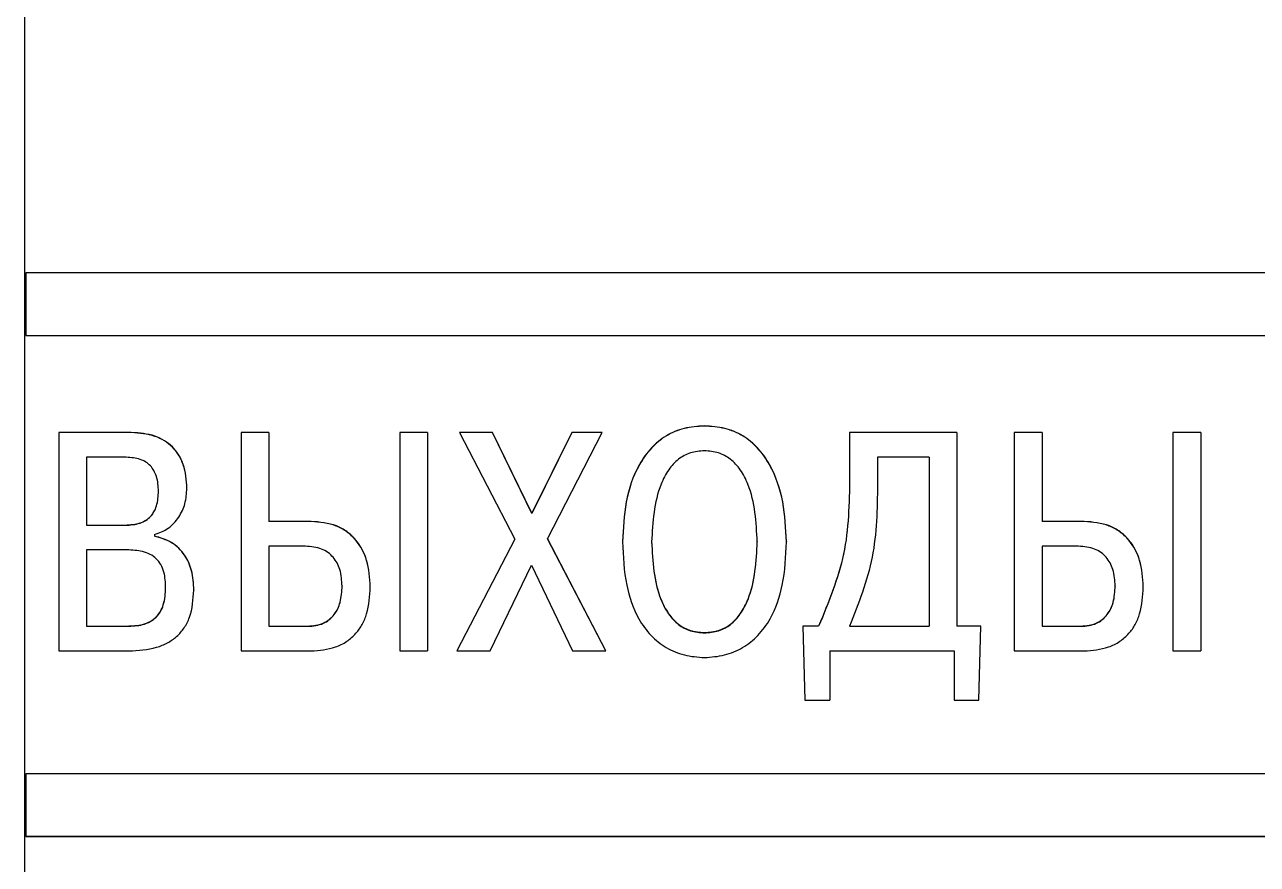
# Model space of a CAD drawing. Header units: millimetres. Extents: x 3520 to 8864, y 403 to 1747.
# Drawn here: x 5632.184 to 5633.362, y 871.627 to 872.429 of the extents above; entities that cross this region are included whole.
import ezdxf

# ---------------------------------------------------------------- set-up
doc = ezdxf.new("R2010")
doc.units = ezdxf.units.MM
doc.layers.add('text', color=250, linetype='Continuous')

msp = doc.modelspace()

# ---------------------------------------------------------------- linework, layer by layer
at = {"layer": 'text', "color": 0, "linetype": 'Continuous'}
for p, q in [((5632.1839, 870.5714, 1518.358), (5632.1839, 875.254, 1518.358)), ((5633.3851, 872.1918, 1518.358), (5632.1851, 872.1918, 1518.358)), ((5632.1851, 872.1918, 1518.358), (5632.1851, 872.1319, 1518.358)), ((5632.1851, 872.132, 1518.358), (5633.3851, 872.132, 1518.358)), ((5632.1851, 872.1319, 1518.358), (5633.3851, 872.1319, 1518.358)), ((5632.8334, 872.0455, 1518.358), (5632.8334, 872.0454, 1518.358)), ((5632.2858, 872.0393, 1518.358), (5632.2165, 872.0393, 1518.358)), ((5632.2165, 872.0393, 1518.358), (5632.2165, 872.0391, 1518.358)), ((5632.2858, 872.0391, 1518.358), (5632.2165, 872.0391, 1518.358)), ((5632.2165, 872.0391, 1518.358), (5632.2165, 871.8305, 1518.358)), ((5632.2858, 872.0393, 1518.358), (5632.2858, 872.0391, 1518.358)), ((5632.4173, 872.0393, 1518.358), (5632.3907, 872.0393, 1518.358)), ((5632.3907, 872.0391, 1518.358), (5632.3907, 872.0393, 1518.358)), ((5632.3907, 872.0391, 1518.358), (5632.3907, 871.8305, 1518.358)), ((5632.4173, 872.0391, 1518.358), (5632.3907, 872.0391, 1518.358)), ((5632.4173, 872.0391, 1518.358), (5632.4173, 872.0393, 1518.358)), ((5632.4173, 872.0391, 1518.358), (5632.4173, 871.9542, 1518.358)), ((5632.5689, 872.0393, 1518.358), (5632.5423, 872.0393, 1518.358)), ((5632.5423, 872.0393, 1518.358), (5632.5423, 872.0391, 1518.358)), ((5632.5689, 872.0391, 1518.358), (5632.5423, 872.0391, 1518.358)), ((5632.5423, 872.0391, 1518.358), (5632.5423, 871.8305, 1518.358)), ((5632.5689, 872.0393, 1518.358), (5632.5689, 872.0391, 1518.358)), ((5632.5689, 872.0391, 1518.358), (5632.5689, 871.8305, 1518.358)), ((5632.6308, 872.0393, 1518.358), (5632.5994, 872.0393, 1518.358)), ((5632.5994, 872.0393, 1518.358), (5632.5994, 872.0391, 1518.358)), ((5632.6308, 872.0391, 1518.358), (5632.5994, 872.0391, 1518.358)), ((5632.5994, 872.0391, 1518.358), (5632.6523, 871.9372, 1518.358)), ((5632.6685, 871.9621, 1518.358), (5632.6308, 872.0393, 1518.358)), ((5632.6308, 872.0393, 1518.358), (5632.6308, 872.0391, 1518.358)), ((5632.6685, 871.9619, 1518.358), (5632.6308, 872.0391, 1518.358)), ((5632.7067, 872.0393, 1518.358), (5632.6685, 871.9621, 1518.358)), ((5632.7067, 872.0391, 1518.358), (5632.6685, 871.9619, 1518.358)), ((5632.6834, 871.9378, 1518.358), (5632.7357, 872.0391, 1518.358)), ((5632.7357, 872.0393, 1518.358), (5632.7067, 872.0393, 1518.358)), ((5632.7067, 872.0393, 1518.358), (5632.7067, 872.0391, 1518.358)), ((5632.7357, 872.0391, 1518.358), (5632.7067, 872.0391, 1518.358)), ((5632.7357, 872.0393, 1518.358), (5632.7357, 872.0391, 1518.358)), ((5633.0745, 872.0393, 1518.358), (5632.9721, 872.0393, 1518.358)), ((5632.9721, 872.0393, 1518.358), (5632.9721, 872.0391, 1518.358)), ((5633.0745, 872.0391, 1518.358), (5632.9721, 872.0391, 1518.358)), ((5632.9721, 872.0391, 1518.358), (5632.9721, 871.9962, 1518.358)), ((5633.0745, 872.0393, 1518.358), (5633.0745, 872.0391, 1518.358)), ((5633.0745, 872.0391, 1518.358), (5633.0745, 871.8541, 1518.358)), ((5633.1559, 872.0393, 1518.358), (5633.1293, 872.0393, 1518.358)), ((5633.1293, 872.0391, 1518.358), (5633.1293, 872.0393, 1518.358)), ((5633.1559, 872.0391, 1518.358), (5633.1293, 872.0391, 1518.358)), ((5633.1293, 872.0391, 1518.358), (5633.1293, 871.8305, 1518.358)), ((5633.1559, 872.0391, 1518.358), (5633.1559, 872.0393, 1518.358)), ((5633.1559, 872.0391, 1518.358), (5633.1559, 871.9542, 1518.358)), ((5633.3075, 872.0393, 1518.358), (5633.2809, 872.0393, 1518.358)), ((5633.2809, 872.0393, 1518.358), (5633.2809, 872.0391, 1518.358)), ((5633.3075, 872.0391, 1518.358), (5633.2809, 872.0391, 1518.358)), ((5633.2809, 872.0391, 1518.358), (5633.2809, 871.8305, 1518.358)), ((5633.3075, 872.0393, 1518.358), (5633.3075, 872.0391, 1518.358)), ((5633.3075, 872.0391, 1518.358), (5633.3075, 871.8305, 1518.358)), ((5632.281, 872.0156, 1518.358), (5632.2431, 872.0156, 1518.358)), ((5632.2431, 872.0156, 1518.358), (5632.2431, 871.9506, 1518.358)), ((5632.9987, 872.0156, 1518.358), (5632.9987, 871.9896, 1518.358)), ((5633.048, 872.0156, 1518.358), (5632.9987, 872.0156, 1518.358)), ((5633.048, 872.0156, 1518.358), (5633.048, 871.8541, 1518.358)), ((5632.3118, 871.9832, 1518.358), (5632.3118, 871.9831, 1518.358)), ((5632.3389, 871.9862, 1518.358), (5632.3389, 871.9861, 1518.358)), ((5632.6685, 871.9621, 1518.358), (5632.6685, 871.9619, 1518.358)), ((5632.2431, 871.9508, 1518.358), (5632.2801, 871.9508, 1518.358)), ((5632.2431, 871.9506, 1518.358), (5632.2801, 871.9506, 1518.358)), ((5632.2801, 871.9508, 1518.358), (5632.2801, 871.9506, 1518.358)), ((5632.4576, 871.9543, 1518.358), (5632.4173, 871.9543, 1518.358)), ((5632.4576, 871.9542, 1518.358), (5632.4173, 871.9542, 1518.358)), ((5632.4576, 871.9542, 1518.358), (5632.4576, 871.9543, 1518.358)), ((5633.1962, 871.9543, 1518.358), (5633.1559, 871.9543, 1518.358)), ((5633.1962, 871.9542, 1518.358), (5633.1559, 871.9542, 1518.358)), ((5633.1962, 871.9542, 1518.358), (5633.1962, 871.9543, 1518.358)), ((5632.3079, 871.9417, 1518.358), (5632.3079, 871.9402, 1518.358)), ((5632.6523, 871.9374, 1518.358), (5632.5967, 871.8307, 1518.358)), ((5632.6523, 871.9372, 1518.358), (5632.5967, 871.8305, 1518.358)), ((5632.7392, 871.8307, 1518.358), (5632.6834, 871.938, 1518.358)), ((5632.7392, 871.8305, 1518.358), (5632.6834, 871.9378, 1518.358)), ((5632.7552, 871.935, 1518.358), (5632.7552, 871.9348, 1518.358)), ((5632.7829, 871.935, 1518.358), (5632.7829, 871.9348, 1518.358)), ((5632.8839, 871.935, 1518.358), (5632.8839, 871.9348, 1518.358)), ((5632.9117, 871.935, 1518.358), (5632.9117, 871.9348, 1518.358)), ((5632.2816, 871.9271, 1518.358), (5632.2431, 871.9271, 1518.358)), ((5632.2431, 871.9271, 1518.358), (5632.2431, 871.8541, 1518.358)), ((5632.4522, 871.9306, 1518.358), (5632.4173, 871.9306, 1518.358)), ((5632.4173, 871.9306, 1518.358), (5632.4173, 871.8541, 1518.358)), ((5633.1908, 871.9306, 1518.358), (5633.1559, 871.9306, 1518.358)), ((5633.1559, 871.9306, 1518.358), (5633.1559, 871.8541, 1518.358)), ((5632.6287, 871.8305, 1518.358), (5632.6682, 871.9125, 1518.358)), ((5632.6682, 871.9125, 1518.358), (5632.7073, 871.8305, 1518.358)), ((5632.3455, 871.8888, 1518.358), (5632.3455, 871.8886, 1518.358)), ((5632.4872, 871.8927, 1518.358), (5632.4872, 871.8925, 1518.358)), ((5632.5141, 871.8916, 1518.358), (5632.5141, 871.8918, 1518.358)), ((5633.2258, 871.8927, 1518.358), (5633.2258, 871.8925, 1518.358)), ((5633.2526, 871.8916, 1518.358), (5633.2526, 871.8918, 1518.358)), ((5632.2431, 871.8543, 1518.358), (5632.2816, 871.8543, 1518.358)), ((5632.2431, 871.8541, 1518.358), (5632.2816, 871.8541, 1518.358)), ((5632.2816, 871.8543, 1518.358), (5632.2816, 871.8541, 1518.358)), ((5632.4173, 871.8543, 1518.358), (5632.4543, 871.8543, 1518.358)), ((5632.4173, 871.8541, 1518.358), (5632.4543, 871.8541, 1518.358)), ((5632.4543, 871.8543, 1518.358), (5632.4543, 871.8541, 1518.358)), ((5632.9425, 871.8543, 1518.358), (5632.9275, 871.8543, 1518.358)), ((5632.9275, 871.8543, 1518.358), (5632.9275, 871.8541, 1518.358)), ((5632.9275, 871.8541, 1518.358), (5632.9293, 871.7835, 1518.358)), ((5632.9425, 871.8541, 1518.358), (5632.9275, 871.8541, 1518.358)), ((5632.9425, 871.8543, 1518.358), (5632.9425, 871.8541, 1518.358)), ((5632.9721, 871.8543, 1518.358), (5633.048, 871.8543, 1518.358)), ((5632.9721, 871.8541, 1518.358), (5633.048, 871.8541, 1518.358)), ((5633.0975, 871.8543, 1518.358), (5633.0745, 871.8543, 1518.358)), ((5633.0975, 871.8541, 1518.358), (5633.0745, 871.8541, 1518.358)), ((5633.0957, 871.7835, 1518.358), (5633.0975, 871.8541, 1518.358)), ((5633.0975, 871.8543, 1518.358), (5633.0975, 871.8541, 1518.358)), ((5633.1559, 871.8543, 1518.358), (5633.1929, 871.8543, 1518.358)), ((5633.1559, 871.8541, 1518.358), (5633.1929, 871.8541, 1518.358)), ((5633.1929, 871.8543, 1518.358), (5633.1929, 871.8541, 1518.358)), ((5632.8334, 871.848, 1518.358), (5632.8334, 871.8478, 1518.358)), ((5632.2165, 871.8305, 1518.358), (5632.2834, 871.8305, 1518.358)), ((5632.3907, 871.8305, 1518.358), (5632.4576, 871.8305, 1518.358)), ((5632.5423, 871.8305, 1518.358), (5632.5689, 871.8305, 1518.358)), ((5632.5967, 871.8307, 1518.358), (5632.5967, 871.8305, 1518.358)), ((5632.5967, 871.8305, 1518.358), (5632.6287, 871.8305, 1518.358)), ((5632.7073, 871.8305, 1518.358), (5632.7392, 871.8305, 1518.358)), ((5632.7392, 871.8307, 1518.358), (5632.7392, 871.8305, 1518.358)), ((5632.9533, 871.8305, 1518.358), (5633.0719, 871.8305, 1518.358)), ((5632.9533, 871.8305, 1518.358), (5632.9533, 871.7835, 1518.358)), ((5633.0719, 871.8305, 1518.358), (5633.0719, 871.7835, 1518.358)), ((5633.1293, 871.8305, 1518.358), (5633.1962, 871.8305, 1518.358)), ((5633.2809, 871.8305, 1518.358), (5633.3075, 871.8305, 1518.358)), ((5632.9293, 871.7835, 1518.358), (5632.9533, 871.7835, 1518.358)), ((5633.0719, 871.7835, 1518.358), (5633.0957, 871.7835, 1518.358)), ((5633.845, 871.7131, 1518.358), (5632.1851, 871.7131, 1518.358)), ((5632.1851, 871.7131, 1518.358), (5632.1851, 871.6533, 1518.358)), ((5632.1851, 871.6534, 1518.358), (5634.0307, 871.6534, 1518.358)), ((5632.1851, 871.6533, 1518.358), (5634.0307, 871.6533, 1518.358))]:
    msp.add_line(p, q, dxfattribs=at)
for points, knots in [([(5632.8334, 872.0455, 1518.358), (5632.8268, 872.0451, 1518.358), (5632.8141, 872.0443, 1518.358), (5632.7965, 872.0368, 1518.358), (5632.7818, 872.0248, 1518.358), (5632.7671, 872.0039, 1518.358), (5632.7569, 871.973, 1518.358), (5632.7557, 871.9477, 1518.358), (5632.7552, 871.935, 1518.358)], [0, 0, 0, 0, 0.129366, 0.249925, 0.370585, 0.499952, 0.74967, 1, 1, 1, 1]), ([(5632.8334, 872.0454, 1518.358), (5632.8268, 872.045, 1518.358), (5632.8141, 872.0441, 1518.358), (5632.7965, 872.0367, 1518.358), (5632.7818, 872.0246, 1518.358), (5632.7671, 872.0037, 1518.358), (5632.7569, 871.9728, 1518.358), (5632.7557, 871.9475, 1518.358), (5632.7552, 871.9348, 1518.358)], [0, 0, 0, 0, 0.129158, 0.24991, 0.370526, 0.499928, 0.749657, 1, 1, 1, 1]), ([(5632.9117, 871.935, 1518.358), (5632.9111, 871.9477, 1518.358), (5632.9099, 871.973, 1518.358), (5632.8997, 872.0039, 1518.358), (5632.8851, 872.0248, 1518.358), (5632.8703, 872.0368, 1518.358), (5632.8527, 872.0443, 1518.358), (5632.84, 872.0451, 1518.358), (5632.8334, 872.0455, 1518.358)], [0, 0, 0, 0, 0.250372, 0.500096, 0.629537, 0.750005, 0.870914, 1, 1, 1, 1]), ([(5632.9117, 871.9348, 1518.358), (5632.9111, 871.9475, 1518.358), (5632.9099, 871.9728, 1518.358), (5632.8997, 872.0037, 1518.358), (5632.8851, 872.0246, 1518.358), (5632.8704, 872.0367, 1518.358), (5632.8527, 872.0441, 1518.358), (5632.84, 872.045, 1518.358), (5632.8334, 872.0454, 1518.358)], [0, 0, 0, 0, 0.250342, 0.50007, 0.629371, 0.750086, 0.870785, 1, 1, 1, 1]), ([(5632.3389, 871.9862, 1518.358), (5632.3384, 871.9939, 1518.358), (5632.3376, 872.0049, 1518.358), (5632.3314, 872.0179, 1518.358), (5632.3253, 872.0257, 1518.358), (5632.3175, 872.0318, 1518.358), (5632.3046, 872.038, 1518.358), (5632.2935, 872.0387, 1518.358), (5632.2858, 872.0393, 1518.358)], [0, 0, 0, 0, 0.26731, 0.385919, 0.500024, 0.613954, 0.731824, 1, 1, 1, 1]), ([(5632.3389, 871.9861, 1518.358), (5632.3384, 871.9937, 1518.358), (5632.3377, 872.0047, 1518.358), (5632.3315, 872.0177, 1518.358), (5632.3253, 872.0255, 1518.358), (5632.3175, 872.0316, 1518.358), (5632.3046, 872.0378, 1518.358), (5632.2935, 872.0386, 1518.358), (5632.2858, 872.0391, 1518.358)], [0, 0, 0, 0, 0.26715, 0.385442, 0.500124, 0.613944, 0.731883, 1, 1, 1, 1]), ([(5632.8334, 872.0218, 1518.358), (5632.8289, 872.0214, 1518.358), (5632.82, 872.0207, 1518.358), (5632.808, 872.0141, 1518.358), (5632.7984, 872.0035, 1518.358), (5632.7853, 871.9779, 1518.358), (5632.784, 871.9537, 1518.358), (5632.7829, 871.9348, 1518.358)], [0, 0, 0, 0, 0.120938, 0.236196, 0.358993, 0.500454, 1, 1, 1, 1]), ([(5632.8839, 871.9348, 1518.358), (5632.8828, 871.9537, 1518.358), (5632.8815, 871.9779, 1518.358), (5632.8685, 872.0035, 1518.358), (5632.8588, 872.0141, 1518.358), (5632.8468, 872.0207, 1518.358), (5632.8379, 872.0214, 1518.358), (5632.8334, 872.0218, 1518.358)], [0, 0, 0, 0, 0.499446, 0.641005, 0.763843, 0.879091, 1, 1, 1, 1]), ([(5632.3118, 871.9831, 1518.358), (5632.3115, 871.9879, 1518.358), (5632.3111, 871.9947, 1518.358), (5632.3076, 872.0028, 1518.358), (5632.3042, 872.0075, 1518.358), (5632.2997, 872.0112, 1518.358), (5632.2921, 872.0148, 1518.358), (5632.2856, 872.0153, 1518.358), (5632.281, 872.0156, 1518.358)], [0, 0, 0, 0, 0.279964, 0.39887, 0.509973, 0.619597, 0.734336, 1, 1, 1, 1]), ([(5632.9721, 871.9964, 1518.358), (5632.9717, 871.9717, 1518.358), (5632.9708, 871.9225, 1518.358), (5632.9519, 871.877, 1518.358), (5632.9425, 871.8543, 1518.358)], [0, 0, 0, 0, 0.500758, 1, 1, 1, 1]), ([(5632.9721, 871.9962, 1518.358), (5632.9717, 871.9715, 1518.358), (5632.9708, 871.9223, 1518.358), (5632.9519, 871.8768, 1518.358), (5632.9425, 871.8541, 1518.358)], [0, 0, 0, 0, 0.500761, 1, 1, 1, 1]), ([(5632.2801, 871.9508, 1518.358), (5632.2849, 871.9511, 1518.358), (5632.2917, 871.9515, 1518.358), (5632.2997, 871.9552, 1518.358), (5632.3043, 871.9588, 1518.358), (5632.3077, 871.9636, 1518.358), (5632.3111, 871.9716, 1518.358), (5632.3115, 871.9784, 1518.358), (5632.3118, 871.9832, 1518.358)], [0, 0, 0, 0, 0.274129, 0.390506, 0.500129, 0.608191, 0.724448, 1, 1, 1, 1]), ([(5632.2801, 871.9506, 1518.358), (5632.2849, 871.9509, 1518.358), (5632.2917, 871.9513, 1518.358), (5632.2997, 871.955, 1518.358), (5632.3043, 871.9587, 1518.358), (5632.3077, 871.9634, 1518.358), (5632.3111, 871.9714, 1518.358), (5632.3115, 871.9783, 1518.358), (5632.3118, 871.9831, 1518.358)], [0, 0, 0, 0, 0.274125, 0.390499, 0.500129, 0.608191, 0.724447, 1, 1, 1, 1]), ([(5632.3079, 871.9417, 1518.358), (5632.3125, 871.9434, 1518.358), (5632.3217, 871.9467, 1518.358), (5632.3316, 871.9579, 1518.358), (5632.3379, 871.9713, 1518.358), (5632.3386, 871.981, 1518.358), (5632.3389, 871.9861, 1518.358)], [0, 0, 0, 0, 0.249892, 0.499363, 0.742102, 1, 1, 1, 1]), ([(5632.9987, 871.9896, 1518.358), (5632.9984, 871.9662, 1518.358), (5632.9977, 871.9194, 1518.358), (5632.9806, 871.8758, 1518.358), (5632.9721, 871.8541, 1518.358)], [0, 0, 0, 0, 0.5008649, 1, 1, 1, 1]), ([(5632.5141, 871.8918, 1518.358), (5632.5135, 871.9004, 1518.358), (5632.5126, 871.9163, 1518.358), (5632.5032, 871.9344, 1518.358), (5632.4922, 871.9447, 1518.358), (5632.4781, 871.9526, 1518.358), (5632.4659, 871.9536, 1518.358), (5632.4576, 871.9543, 1518.358)], [0, 0, 0, 0, 0.269461, 0.49987, 0.620692, 0.74238, 1, 1, 1, 1]), ([(5632.5141, 871.8916, 1518.358), (5632.5135, 871.9002, 1518.358), (5632.5126, 871.9161, 1518.358), (5632.5031, 871.9344, 1518.358), (5632.492, 871.9447, 1518.358), (5632.4779, 871.9525, 1518.358), (5632.4658, 871.9535, 1518.358), (5632.4576, 871.9542, 1518.358)], [0, 0, 0, 0, 0.269413, 0.499914, 0.62498, 0.744912, 1, 1, 1, 1]), ([(5633.2526, 871.8918, 1518.358), (5633.2521, 871.9004, 1518.358), (5633.2512, 871.9163, 1518.358), (5633.2418, 871.9344, 1518.358), (5633.2307, 871.9447, 1518.358), (5633.2167, 871.9526, 1518.358), (5633.2045, 871.9536, 1518.358), (5633.1962, 871.9543, 1518.358)], [0, 0, 0, 0, 0.269403, 0.499869, 0.620721, 0.742417, 1, 1, 1, 1]), ([(5633.2526, 871.8916, 1518.358), (5633.2521, 871.9002, 1518.358), (5633.2512, 871.9161, 1518.358), (5633.2417, 871.9344, 1518.358), (5633.2306, 871.9447, 1518.358), (5633.2164, 871.9525, 1518.358), (5633.2044, 871.9535, 1518.358), (5633.1962, 871.9542, 1518.358)], [0, 0, 0, 0, 0.269356, 0.499913, 0.624985, 0.744942, 1, 1, 1, 1]), ([(5632.3455, 871.8888, 1518.358), (5632.3452, 871.895, 1518.358), (5632.3445, 871.9067, 1518.358), (5632.3385, 871.9204, 1518.358), (5632.3313, 871.929, 1518.358), (5632.322, 871.9363, 1518.358), (5632.3135, 871.9387, 1518.358), (5632.3079, 871.9403, 1518.358)], [0, 0, 0, 0, 0.267608, 0.500027, 0.62521, 0.750538, 1, 1, 1, 1]), ([(5632.3455, 871.8886, 1518.358), (5632.3452, 871.8949, 1518.358), (5632.3445, 871.9065, 1518.358), (5632.3385, 871.9202, 1518.358), (5632.3313, 871.9288, 1518.358), (5632.322, 871.9361, 1518.358), (5632.3135, 871.9386, 1518.358), (5632.3079, 871.9402, 1518.358)], [0, 0, 0, 0, 0.267538, 0.500053, 0.625148, 0.75056, 1, 1, 1, 1]), ([(5632.7552, 871.9348, 1518.358), (5632.7557, 871.9209, 1518.358), (5632.7568, 871.8955, 1518.358), (5632.7673, 871.8648, 1518.358), (5632.7815, 871.845, 1518.358), (5632.7965, 871.8331, 1518.358), (5632.8142, 871.8256, 1518.358), (5632.8269, 871.8247, 1518.358), (5632.8334, 871.8242, 1518.358)], [0, 0, 0, 0, 0.274406, 0.500045, 0.628022, 0.750029, 0.872827, 1, 1, 1, 1]), ([(5632.7829, 871.935, 1518.358), (5632.7839, 871.9161, 1518.358), (5632.7852, 871.8919, 1518.358), (5632.7982, 871.8663, 1518.358), (5632.8079, 871.8557, 1518.358), (5632.82, 871.8491, 1518.358), (5632.8289, 871.8484, 1518.358), (5632.8334, 871.848, 1518.358)], [0, 0, 0, 0, 0.499445, 0.640421, 0.762992, 0.878426, 1, 1, 1, 1]), ([(5632.7829, 871.9348, 1518.358), (5632.7839, 871.9159, 1518.358), (5632.7852, 871.8917, 1518.358), (5632.7982, 871.8661, 1518.358), (5632.8079, 871.8555, 1518.358), (5632.82, 871.8489, 1518.358), (5632.8289, 871.8482, 1518.358), (5632.8334, 871.8478, 1518.358)], [0, 0, 0, 0, 0.49947, 0.6404466, 0.7630116, 0.8784413, 1, 1, 1, 1]), ([(5632.8334, 871.848, 1518.358), (5632.838, 871.8484, 1518.358), (5632.8469, 871.8491, 1518.358), (5632.859, 871.8557, 1518.358), (5632.8686, 871.8663, 1518.358), (5632.8816, 871.8919, 1518.358), (5632.8829, 871.9161, 1518.358), (5632.8839, 871.935, 1518.358)], [0, 0, 0, 0, 0.121608, 0.237056, 0.35958, 0.500426, 1, 1, 1, 1]), ([(5632.8334, 871.8242, 1518.358), (5632.8399, 871.8247, 1518.358), (5632.8526, 871.8256, 1518.358), (5632.8703, 871.8331, 1518.358), (5632.8853, 871.845, 1518.358), (5632.8996, 871.8648, 1518.358), (5632.91, 871.8955, 1518.358), (5632.9111, 871.9209, 1518.358), (5632.9117, 871.9348, 1518.358)], [0, 0, 0, 0, 0.127102, 0.249969, 0.371879, 0.499953, 0.725551, 1, 1, 1, 1]), ([(5632.8334, 871.8478, 1518.358), (5632.838, 871.8482, 1518.358), (5632.8469, 871.8489, 1518.358), (5632.859, 871.8555, 1518.358), (5632.8686, 871.8661, 1518.358), (5632.8816, 871.8917, 1518.358), (5632.8829, 871.9159, 1518.358), (5632.8839, 871.9348, 1518.358)], [0, 0, 0, 0, 0.121594, 0.23703, 0.35955, 0.5004, 1, 1, 1, 1]), ([(5632.3186, 871.891, 1518.358), (5632.3184, 871.896, 1518.358), (5632.3181, 871.9036, 1518.358), (5632.3144, 871.913, 1518.358), (5632.3099, 871.9189, 1518.358), (5632.3037, 871.9232, 1518.358), (5632.2943, 871.9265, 1518.358), (5632.2866, 871.9269, 1518.358), (5632.2816, 871.9271, 1518.358)], [0, 0, 0, 0, 0.249998, 0.380366, 0.499944, 0.618679, 0.749932, 1, 1, 1, 1]), ([(5632.4872, 871.8925, 1518.358), (5632.4868, 871.8978, 1518.358), (5632.4864, 871.9055, 1518.358), (5632.4826, 871.9146, 1518.358), (5632.4788, 871.9202, 1518.358), (5632.4738, 871.9248, 1518.358), (5632.4651, 871.9296, 1518.358), (5632.4575, 871.9302, 1518.358), (5632.4522, 871.9306, 1518.358)], [0, 0, 0, 0, 0.270733, 0.388748, 0.500495, 0.616619, 0.734603, 1, 1, 1, 1]), ([(5633.2258, 871.8925, 1518.358), (5633.2254, 871.8978, 1518.358), (5633.225, 871.9055, 1518.358), (5633.2212, 871.9146, 1518.358), (5633.2174, 871.9202, 1518.358), (5633.2124, 871.9248, 1518.358), (5633.2037, 871.9296, 1518.358), (5633.1961, 871.9302, 1518.358), (5633.1908, 871.9306, 1518.358)], [0, 0, 0, 0, 0.270733, 0.388748, 0.500495, 0.616619, 0.73461, 1, 1, 1, 1]), ([(5632.2816, 871.8543, 1518.358), (5632.2867, 871.8545, 1518.358), (5632.2944, 871.8547, 1518.358), (5632.3039, 871.8584, 1518.358), (5632.3097, 871.8627, 1518.358), (5632.3139, 871.8683, 1518.358), (5632.3179, 871.8776, 1518.358), (5632.3183, 871.8856, 1518.358), (5632.3186, 871.8912, 1518.358)], [0, 0, 0, 0, 0.250097, 0.379826, 0.500134, 0.607277, 0.723092, 1, 1, 1, 1]), ([(5632.2816, 871.8541, 1518.358), (5632.2867, 871.8543, 1518.358), (5632.2944, 871.8545, 1518.358), (5632.3039, 871.8582, 1518.358), (5632.3097, 871.8625, 1518.358), (5632.3139, 871.8681, 1518.358), (5632.3179, 871.8774, 1518.358), (5632.3183, 871.8854, 1518.358), (5632.3186, 871.891, 1518.358)], [0, 0, 0, 0, 0.250075, 0.379795, 0.500103, 0.607247, 0.723064, 1, 1, 1, 1]), ([(5632.2834, 871.8305, 1518.358), (5632.2924, 871.831, 1518.358), (5632.3052, 871.8317, 1518.358), (5632.3204, 871.8379, 1518.358), (5632.3295, 871.8441, 1518.358), (5632.3367, 871.8524, 1518.358), (5632.3441, 871.8671, 1518.358), (5632.3449, 871.8798, 1518.358), (5632.3455, 871.8886, 1518.358)], [0, 0, 0, 0, 0.27526, 0.391923, 0.500211, 0.61229, 0.729077, 1, 1, 1, 1]), ([(5632.3186, 871.8912, 1518.358), (5632.3186, 871.8912, 1518.358), (5632.3186, 871.8911, 1518.358), (5632.3186, 871.891, 1518.358), (5632.3186, 871.891, 1518.358)], [0, 0, 0, 0, 0.500179, 1, 1, 1, 1]), ([(5632.4543, 871.8543, 1518.358), (5632.457, 871.8544, 1518.358), (5632.462, 871.8547, 1518.358), (5632.4691, 871.8568, 1518.358), (5632.4751, 871.8604, 1518.358), (5632.4814, 871.8668, 1518.358), (5632.4864, 871.8778, 1518.358), (5632.4869, 871.8874, 1518.358), (5632.4872, 871.8927, 1518.358)], [0, 0, 0, 0, 0.138986, 0.264353, 0.382395, 0.500598, 0.725679, 1, 1, 1, 1]), ([(5632.4543, 871.8541, 1518.358), (5632.457, 871.8542, 1518.358), (5632.462, 871.8545, 1518.358), (5632.4691, 871.8566, 1518.358), (5632.4751, 871.8602, 1518.358), (5632.4814, 871.8666, 1518.358), (5632.4864, 871.8777, 1518.358), (5632.4869, 871.8872, 1518.358), (5632.4872, 871.8925, 1518.358)], [0, 0, 0, 0, 0.138973, 0.26433, 0.382369, 0.500572, 0.72566, 1, 1, 1, 1]), ([(5632.4576, 871.8305, 1518.358), (5632.4655, 871.8312, 1518.358), (5632.4775, 871.8321, 1518.358), (5632.4918, 871.8392, 1518.358), (5632.5005, 871.8468, 1518.358), (5632.5068, 871.8559, 1518.358), (5632.5129, 871.8706, 1518.358), (5632.5136, 871.883, 1518.358), (5632.5141, 871.8916, 1518.358)], [0, 0, 0, 0, 0.249563, 0.376845, 0.49974, 0.610252, 0.727709, 1, 1, 1, 1]), ([(5633.1929, 871.8543, 1518.358), (5633.1956, 871.8544, 1518.358), (5633.2006, 871.8547, 1518.358), (5633.2077, 871.8568, 1518.358), (5633.2137, 871.8604, 1518.358), (5633.22, 871.8668, 1518.358), (5633.225, 871.8779, 1518.358), (5633.2255, 871.8874, 1518.358), (5633.2258, 871.8927, 1518.358)], [0, 0, 0, 0, 0.138924, 0.264263, 0.38234, 0.500609, 0.725727, 1, 1, 1, 1]), ([(5633.1929, 871.8541, 1518.358), (5633.1956, 871.8542, 1518.358), (5633.2006, 871.8545, 1518.358), (5633.2077, 871.8566, 1518.358), (5633.2137, 871.8602, 1518.358), (5633.22, 871.8666, 1518.358), (5633.225, 871.8777, 1518.358), (5633.2255, 871.8872, 1518.358), (5633.2258, 871.8925, 1518.358)], [0, 0, 0, 0, 0.13891, 0.264239, 0.382309, 0.500583, 0.725707, 1, 1, 1, 1]), ([(5633.1962, 871.8305, 1518.358), (5633.2041, 871.8312, 1518.358), (5633.2161, 871.8321, 1518.358), (5633.2304, 871.8392, 1518.358), (5633.2391, 871.8468, 1518.358), (5633.2454, 871.8559, 1518.358), (5633.2514, 871.8706, 1518.358), (5633.2521, 871.883, 1518.358), (5633.2526, 871.8916, 1518.358)], [0, 0, 0, 0, 0.249564, 0.376846, 0.499738, 0.61025, 0.727708, 1, 1, 1, 1])]:
    msp.add_open_spline(points, degree=3, knots=knots, dxfattribs=at)

doc.saveas('drawing.dxf')
